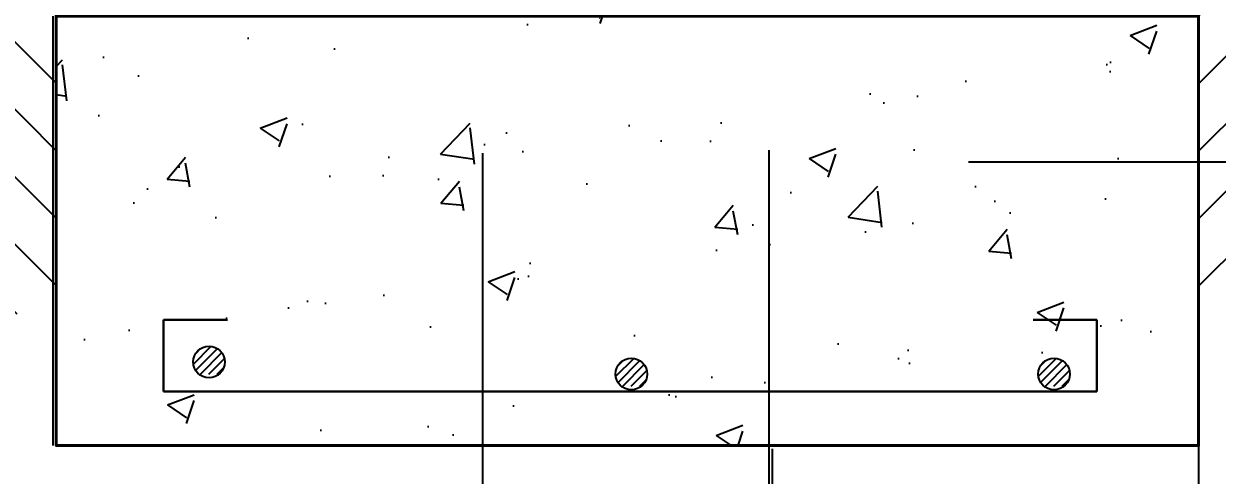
# Model space of a CAD drawing. Header units: inches. Extents: x 8351 to 42256, y 21052 to 33437.
# Drawn here: x 35198.11 to 35223.11, y 32983.29 to 32992.74 of the extents above; entities that cross this region are included whole.
import ezdxf

# ---------------------------------------------------------------- set-up
doc = ezdxf.new("R2010")
doc.units = ezdxf.units.IN
doc.header["$MEASUREMENT"] = 0
doc.styles.add('AEP', font='swisscl.ttf')
doc.dimstyles.new('IB-1', dxfattribs={"dimscale": 46, "dimtxt": 0.18, "dimasz": 0.1, "dimexe": 0.15, "dimexo": 0.0625, "dimgap": 0.09, "dimtad": 1, "dimdec": 0, "dimzin": 0, "dimdsep": 46, "dimlunit": 4, "dimtxsty": 'AEP', "dimblk": 'ARCHTICK', "dimcen": 0.09, "dimdle": 0.15, "dimclrd": 8, "dimclre": 8, "dimadec": 0, "dimazin": 0, "dimtfac": 1, "dimtdec": 0, "dimtix": 1, "dimtmove": 2, "dimatfit": 3, "dimfxl": 1, "dimtolj": 1, "dimtzin": 0, "dimarcsym": 0})

# ---------------------------------------------------------------- blocks, each defined once
blk = doc.blocks.new('_ArchTick')
at = {"color": 0, "linetype": 'ByBlock', "const_width": 0.15}
blk.add_lwpolyline([(-0.5, -0.5), (0.5, 0.5)], dxfattribs=at)
blk = doc.blocks.new('*D128')
at = {"color": 8, "lineweight": -2, "transparency": 16777216}
for p, q in [((35207.72026242271, 32983.84126901464), (35207.72026242271, 32966.25185565286)), ((35201.03807581358, 32975.976370577), (35201.03807581358, 32966.25185565286)), ((35201.03807581358, 32973.15185565286), (35196.43807581358, 32973.15185565286)), ((35201.03807581358, 32973.15185565286), (35207.72026242271, 32973.15185565286)), ((35207.72026242271, 32973.15185565286), (35212.32026242271, 32973.15185565286))]:
    blk.add_line(p, q, dxfattribs=at)
at = {"layer": 'Defpoints', "color": 0, "transparency": 16777216}
for p in [(35207.72026242271, 32986.71626901464), (35201.03807581358, 32978.851370577), (35207.72026242271, 32973.15185565286)]:
    blk.add_point(p, dxfattribs=at)
at = {"color": 8, "lineweight": -2, "transparency": 16777216, "xscale": 4.600000000000001, "yscale": 4.600000000000001, "zscale": 4.600000000000001}
blk.add_blockref('_ArchTick', (35201.03807581358, 32973.15185565286), dxfattribs=at)
at = {"color": 8, "lineweight": -2, "transparency": 16777216, "xscale": 4.600000000000001, "yscale": 4.600000000000001, "zscale": 4.600000000000001, "rotation": 180}
blk.add_blockref('_ArchTick', (35207.72026242271, 32973.15185565286), dxfattribs=at)
at = {"color": 0, "transparency": 16777216, "insert": (35204.37916911815, 32979.64460794644), "char_height": 4.600000000000001, "attachment_point": 5, "style": 'AEP'}
blk.add_mtext('\\A1;9"', dxfattribs=at)
blk = doc.blocks.new('*D129')
at = {"color": 8, "lineweight": -2, "transparency": 16777216}
for p, q in [((35207.72026242271, 32983.84126901464), (35207.72026242271, 32966.25185565286)), ((35213.79001965888, 32983.84126901464), (35213.79001965888, 32966.25185565286)), ((35207.72026242271, 32973.15185565286), (35203.12026242272, 32973.15185565286)), ((35207.72026242271, 32973.15185565286), (35213.79001965888, 32973.15185565286)), ((35213.79001965888, 32973.15185565286), (35218.39001965888, 32973.15185565286))]:
    blk.add_line(p, q, dxfattribs=at)
at = {"layer": 'Defpoints', "color": 0, "transparency": 16777216}
for p in [(35207.72026242271, 32986.71626901464), (35213.79001965888, 32986.71626901464), (35213.79001965888, 32973.15185565286)]:
    blk.add_point(p, dxfattribs=at)
at = {"color": 8, "lineweight": -2, "transparency": 16777216, "xscale": 4.600000000000001, "yscale": 4.600000000000001, "zscale": 4.600000000000001}
blk.add_blockref('_ArchTick', (35207.72026242271, 32973.15185565286), dxfattribs=at)
at = {"color": 8, "lineweight": -2, "transparency": 16777216, "xscale": 4.600000000000001, "yscale": 4.600000000000001, "zscale": 4.600000000000001, "rotation": 180}
blk.add_blockref('_ArchTick', (35213.79001965888, 32973.15185565286), dxfattribs=at)
at = {"color": 0, "transparency": 16777216, "insert": (35210.7551410408, 32979.64762236321), "char_height": 4.600000000000001, "attachment_point": 5, "style": 'AEP'}
blk.add_mtext('\\A1;6"', dxfattribs=at)
blk = doc.blocks.new('*D104')
at = {"color": 8, "lineweight": -2, "transparency": 16777216}
for p, q in [((35213.79001965888, 32983.84126901464), (35213.79001965888, 32966.25185565286)), ((35220.59159077939, 32975.976370577), (35220.59159077939, 32966.25185565286)), ((35213.79001965888, 32973.15185565286), (35209.19001965888, 32973.15185565286)), ((35213.79001965888, 32973.15185565286), (35220.59159077939, 32973.15185565286)), ((35220.59159077939, 32973.15185565286), (35225.19159077939, 32973.15185565286))]:
    blk.add_line(p, q, dxfattribs=at)
at = {"layer": 'Defpoints', "color": 0, "transparency": 16777216}
for p in [(35213.79001965888, 32986.71626901464), (35220.59159077939, 32978.851370577), (35220.59159077939, 32973.15185565286)]:
    blk.add_point(p, dxfattribs=at)
at = {"color": 8, "lineweight": -2, "transparency": 16777216, "xscale": 4.600000000000001, "yscale": 4.600000000000001, "zscale": 4.600000000000001}
blk.add_blockref('_ArchTick', (35213.79001965888, 32973.15185565286), dxfattribs=at)
at = {"color": 8, "lineweight": -2, "transparency": 16777216, "xscale": 4.600000000000001, "yscale": 4.600000000000001, "zscale": 4.600000000000001, "rotation": 180}
blk.add_blockref('_ArchTick', (35220.59159077939, 32973.15185565286), dxfattribs=at)
at = {"color": 0, "transparency": 16777216, "insert": (35217.19080521914, 32979.64460794644), "char_height": 4.600000000000001, "attachment_point": 5, "style": 'AEP'}
blk.add_mtext('\\A1;9"', dxfattribs=at)
blk = doc.blocks.new('*D116')
at = {"color": 8, "lineweight": -2, "transparency": 16777216}
for p, q in [((35207.72026242271, 32990.03331243742), (35207.72026242271, 32958.43893752427)), ((35198.72026242271, 32981.03331243742), (35198.72026242271, 32958.43893752427)), ((35198.72026242271, 32965.33893752427), (35194.12026242272, 32965.33893752427)), ((35198.72026242271, 32965.33893752427), (35207.72026242271, 32965.33893752427)), ((35207.72026242271, 32965.33893752427), (35212.32026242271, 32965.33893752427))]:
    blk.add_line(p, q, dxfattribs=at)
at = {"layer": 'Defpoints', "color": 0, "transparency": 16777216}
for p in [(35207.72026242271, 32992.90831243742), (35198.72026242271, 32983.90831243742), (35207.72026242271, 32965.33893752427)]:
    blk.add_point(p, dxfattribs=at)
at = {"color": 8, "lineweight": -2, "transparency": 16777216, "xscale": 4.600000000000001, "yscale": 4.600000000000001, "zscale": 4.600000000000001}
blk.add_blockref('_ArchTick', (35198.72026242271, 32965.33893752427), dxfattribs=at)
at = {"color": 8, "lineweight": -2, "transparency": 16777216, "xscale": 4.600000000000001, "yscale": 4.600000000000001, "zscale": 4.600000000000001, "rotation": 180}
blk.add_blockref('_ArchTick', (35207.72026242271, 32965.33893752427), dxfattribs=at)
at = {"color": 0, "transparency": 16777216, "insert": (35203.22026242271, 32971.83470423462), "char_height": 4.600000000000001, "attachment_point": 5, "style": 'AEP'}
blk.add_mtext('\\A1;10"', dxfattribs=at)
blk = doc.blocks.new('*D117')
at = {"color": 8, "lineweight": -2, "transparency": 16777216}
for p, q in [((35207.72026242271, 32990.03331243742), (35207.72026242271, 32958.43893752427)), ((35213.72026242271, 32990.09645635012), (35213.72026242271, 32958.43893752427)), ((35207.72026242271, 32965.33893752427), (35203.12026242272, 32965.33893752427)), ((35207.72026242271, 32965.33893752427), (35213.72026242271, 32965.33893752427)), ((35213.72026242271, 32965.33893752427), (35218.32026242271, 32965.33893752427))]:
    blk.add_line(p, q, dxfattribs=at)
at = {"layer": 'Defpoints', "color": 0, "transparency": 16777216}
for p in [(35213.72026242271, 32992.97145635012), (35207.72026242271, 32992.90831243742), (35213.72026242271, 32965.33893752427)]:
    blk.add_point(p, dxfattribs=at)
at = {"color": 8, "lineweight": -2, "transparency": 16777216, "xscale": 4.600000000000001, "yscale": 4.600000000000001, "zscale": 4.600000000000001}
blk.add_blockref('_ArchTick', (35207.72026242271, 32965.33893752427), dxfattribs=at)
at = {"color": 8, "lineweight": -2, "transparency": 16777216, "xscale": 4.600000000000001, "yscale": 4.600000000000001, "zscale": 4.600000000000001, "rotation": 180}
blk.add_blockref('_ArchTick', (35213.72026242271, 32965.33893752427), dxfattribs=at)
at = {"color": 0, "transparency": 16777216, "insert": (35210.72026242271, 32971.83470423462), "char_height": 4.600000000000001, "attachment_point": 5, "style": 'AEP'}
blk.add_mtext('\\A1;6"', dxfattribs=at)
blk = doc.blocks.new('*D118')
at = {"color": 8, "lineweight": -2, "transparency": 16777216}
for p, q in [((35213.72026242271, 32990.09645635012), (35213.72026242271, 32958.43893752427)), ((35222.72026242271, 32990.03331243742), (35222.72026242271, 32958.43893752427)), ((35213.72026242271, 32965.33893752427), (35209.12026242272, 32965.33893752427)), ((35213.72026242271, 32965.33893752427), (35222.72026242271, 32965.33893752427)), ((35222.72026242271, 32965.33893752427), (35227.32026242271, 32965.33893752427))]:
    blk.add_line(p, q, dxfattribs=at)
at = {"layer": 'Defpoints', "color": 0, "transparency": 16777216}
for p in [(35213.72026242271, 32992.97145635012), (35222.72026242271, 32992.90831243742), (35222.72026242271, 32965.33893752427)]:
    blk.add_point(p, dxfattribs=at)
at = {"color": 8, "lineweight": -2, "transparency": 16777216, "xscale": 4.600000000000001, "yscale": 4.600000000000001, "zscale": 4.600000000000001}
blk.add_blockref('_ArchTick', (35213.72026242271, 32965.33893752427), dxfattribs=at)
at = {"color": 8, "lineweight": -2, "transparency": 16777216, "xscale": 4.600000000000001, "yscale": 4.600000000000001, "zscale": 4.600000000000001, "rotation": 180}
blk.add_blockref('_ArchTick', (35222.72026242271, 32965.33893752427), dxfattribs=at)
at = {"color": 0, "transparency": 16777216, "insert": (35218.22026242271, 32971.83470423462), "char_height": 4.600000000000001, "attachment_point": 5, "style": 'AEP'}
blk.add_mtext('\\A1;10"', dxfattribs=at)
blk = doc.blocks.new('*D119')
at = {"color": 8, "lineweight": -2, "transparency": 16777216}
for p, q in [((35198.79001965795, 32981.03331243742), (35198.79001965795, 32950.68501446299)), ((35222.72026242271, 32981.03331243742), (35222.72026242271, 32950.68501446299)), ((35191.89001965795, 32957.58501446299), (35229.62026242272, 32957.58501446299))]:
    blk.add_line(p, q, dxfattribs=at)
at = {"layer": 'Defpoints', "color": 0, "transparency": 16777216}
for p in [(35198.79001965795, 32983.90831243742), (35222.72026242271, 32983.90831243742), (35222.72026242271, 32957.58501446299)]:
    blk.add_point(p, dxfattribs=at)
at = {"color": 8, "lineweight": -2, "transparency": 16777216, "xscale": 4.600000000000001, "yscale": 4.600000000000001, "zscale": 4.600000000000001, "rotation": 180}
blk.add_blockref('_ArchTick', (35198.79001965795, 32957.58501446299), dxfattribs=at)
at = {"color": 8, "lineweight": -2, "transparency": 16777216, "xscale": 4.600000000000001, "yscale": 4.600000000000001, "zscale": 4.600000000000001}
blk.add_blockref('_ArchTick', (35222.72026242271, 32957.58501446299), dxfattribs=at)
at = {"color": 0, "transparency": 16777216, "insert": (35210.75514104033, 32964.03405771332), "char_height": 4.600000000000001, "attachment_point": 5, "style": 'AEP'}
blk.add_mtext("\\A1;2'-2''", dxfattribs=at)

msp = doc.modelspace()

# ---------------------------------------------------------------- hatches: boundary and pattern name
h = msp.add_hatch()
h.set_pattern_fill('AR-PARQ1', color=8, scale=0.5, angle=45, style=0)
h.set_pattern_definition([(45.00000000000001, (44222.10251965888, 101542.0333124374), (8.485281374238571, 8.881784197001252e-16), [6, -6]), (45.00000000000001, (44221.39541287769, 101542.7404192186), (8.485281374238571, 8.881784197001252e-16), [6, -6]), (45.00000000000001, (44220.6883060965, 101543.4475259998), (8.485281374238571, 8.881784197001252e-16), [6, -6]), (45.00000000000001, (44219.98119931531, 101544.154632781), (8.485281374238571, 8.881784197001252e-16), [6, -6]), (45.00000000000001, (44219.27409253411, 101544.8617395622), (8.485281374238571, 8.881784197001252e-16), [6, -6]), (45.00000000000001, (44218.56698575292, 101545.5688463434), (8.485281374238571, 8.881784197001252e-16), [6, -6]), (45.00000000000001, (44217.85987897173, 101546.2759531246), (8.485281374238571, 8.881784197001252e-16), [6, -6]), (135, (44226.34516034603, 101546.2759531246), (-8.485281374238571, -8.881784197001252e-16), [6, -6]), (135, (44227.05226712723, 101546.9830599058), (-8.485281374238571, -8.881784197001252e-16), [6, -6]), (135, (44227.75937390842, 101547.690166687), (-8.485281374238571, -8.881784197001252e-16), [6, -6]), (135, (44228.46648068961, 101548.3972734682), (-8.485281374238571, -8.881784197001252e-16), [6, -6]), (135, (44229.1735874708, 101549.1043802494), (-8.485281374238571, -8.881784197001252e-16), [6, -6]), (135, (44229.880694252, 101549.8114870306), (-8.485281374238571, -8.881784197001252e-16), [6, -6]), (135, (44230.58780103319, 101550.5185938118), (-8.485281374238571, -8.881784197001252e-16), [6, -6])])
h.paths.add_polyline_path([(35190.91501965888, 33013.47081243742), (35198.79001965888, 33013.47081243742), (35198.79001965888, 32986.65831243742), (35190.91501965888, 32986.65831243742)])
h = msp.add_hatch()
h.set_pattern_fill('AR-PARQ1', color=8, scale=0.5, angle=45, style=0)
h.set_pattern_definition([(135, (26199.40776242271, 101542.0333124374), (-8.485281374238571, 8.881784197001252e-16), [6, -6]), (135, (26200.11486920391, 101542.7404192186), (-8.485281374238571, 8.881784197001252e-16), [6, -6]), (135, (26200.8219759851, 101543.4475259998), (-8.485281374238571, 8.881784197001252e-16), [6, -6]), (135, (26201.52908276629, 101544.154632781), (-8.485281374238571, 8.881784197001252e-16), [6, -6]), (135, (26202.23618954748, 101544.8617395622), (-8.485281374238571, 8.881784197001252e-16), [6, -6]), (135, (26202.94329632867, 101545.5688463434), (-8.485281374238571, 8.881784197001252e-16), [6, -6]), (135, (26203.65040310987, 101546.2759531246), (-8.485281374238571, 8.881784197001252e-16), [6, -6]), (45, (26195.16512173556, 101546.2759531246), (8.485281374238571, -8.881784197001252e-16), [6, -6]), (45, (26194.45801495437, 101546.9830599058), (8.485281374238571, -8.881784197001252e-16), [6, -6]), (45, (26193.75090817318, 101547.690166687), (8.485281374238571, -8.881784197001252e-16), [6, -6]), (45, (26193.04380139198, 101548.3972734682), (8.485281374238571, -8.881784197001252e-16), [6, -6]), (45, (26192.33669461079, 101549.1043802494), (8.485281374238571, -8.881784197001252e-16), [6, -6]), (45, (26191.6295878296, 101549.8114870306), (8.485281374238571, -8.881784197001252e-16), [6, -6]), (45, (26190.92248104841, 101550.5185938118), (8.485281374238571, -8.881784197001252e-16), [6, -6])])
h.paths.add_polyline_path([(35230.59526242271, 33013.47081243742), (35222.72026242271, 33013.47081243742), (35222.72026242271, 32986.65831243742), (35230.59526242271, 32986.65831243742)])
h = msp.add_hatch()
h.set_pattern_fill('AR-CONC', color=8, scale=0.8, style=0)
h.set_pattern_definition([(49.99999999999999, (-121511.1280406737, 31241.80309804791), (5.738081460806028, -0.5020170798607609), [0.6000000000000001, -6.600000000000001]), (355, (-121511.1280406737, 31241.80309804791), (-1.110010668904, 6.017537069600095), [0.48, -5.28]), (100.4514, (-121510.6498672334, 31241.76126332797), (4.628075053712172, 5.515516336487629), [0.5099215199999924, -5.609136895999938]), (46.18420000000002, (-121511.1280406737, 31243.40309804801), (8.537928389005156, -1.324152114632145), [0.8999999999999956, -9.89999999999993]), (96.63559999999998, (-121510.4165467131, 31243.29275159195), (7.477301644389627, 7.792942967203534), [0.7648823039999941, -8.413703999999907]), (351.1842, (-121511.1280406737, 31243.40309804801), (7.477295561069018, 7.792948807402597), [0.7200000000000001, -7.920000000000001]), (21, (-121510.3280406729, 31243.0030980481), (4.775256416947694, -3.220951125322711), [0.6000000000000001, -6.600000000000001]), (326.0000000000001, (-121510.3280406729, 31243.0030980481), (1.946522655372654, 5.801200360374825), [0.48, -5.28]), (71.4514, (-121509.9301028089, 31242.7346852001), (6.72178102865192, 2.580243973679619), [0.5099215200000001, -5.609136896]), (37.50000000000001, (-121511.1280406737, 31241.80309804791), (0.09727884253832536, 2.663150830650492), [0, -5.216, 0, -5.36, 0, -5.300000000000001]), (7.499999999999999, (-121511.1280406737, 31241.80309804791), (2.104556299537189, 3.155293695058882), [0, -3.056, 0, -5.096, 0, -2.02]), (327.5, (-121512.9120406737, 31241.80309804791), (4.270579489379273, -0.1804389738750384), [0, -2, 0, -6.24, 0, -8.28]), (317.5, (-121513.7120406735, 31241.80309804791), (4.66548935473909, 0.8008398586585411), [0, -2.6, 0, -4.144, 0, -5.88])])
edge = h.paths.add_edge_path()
edge.add_line((35222.72026242271, 32983.90831243742), (35222.72026242271, 32992.90831243742))
edge.add_line((35222.72026242271, 32992.90831243742), (35213.35986637559, 32992.90831243742))
edge.add_spline(control_points=[(35213.35986637559, 32992.90831243742), (35213.28891810078, 32992.90190217533), (35213.21805221357, 32992.90084665065), (35213.14731743608, 32992.90831243742)], knot_values=[5.468446856196307, 5.468446856196307, 5.468446856196307, 5.468446856196307, 5.682645937163325, 5.682645937464558, 5.682645937464558, 5.682645937464558], degree=3, periodic=0)
edge.add_spline(control_points=[(35212.12548960794, 32992.90831243742), (35211.92769627415, 32992.87614477269), (35211.72666659627, 32992.89975265443), (35211.52588403646, 32992.90831243742)], knot_values=[3.830591787229998, 3.830591787229998, 3.830591787229998, 3.830591787234377, 4.430197358945813, 4.43019735895327, 4.43019735895327, 4.43019735895327], degree=3, periodic=0)
edge.add_line((35211.52588403646, 32992.90831243742), (35211.10107205578, 32992.90831243742))
edge.add_spline(control_points=[(35211.10107205578, 32992.90831243742), (35210.65553074379, 32992.89386812533), (35210.21144292925, 32992.84837612213), (35209.76953938186, 32992.90831243742)], knot_values=[2.074247133451844, 2.074247133451844, 2.074247133451844, 2.074247133451844, 3.407322677659142, 3.407322677662319, 3.407322677662319, 3.407322677662319], degree=3, periodic=0)
edge.add_spline(control_points=[(35208.19869770252, 32992.90831243742), (35208.43579727739, 32992.89982013433), (35208.96147413321, 32993.09884880978), (35209.48477178581, 32992.94693607028), (35209.76953938186, 32992.90831243742)], knot_values=[0.4905884110621325, 0.4905884110621325, 0.4905884110621325, 0.4905884110890456, 1.215198317692988, 2.074247133451844, 2.074247133451844, 2.074247133451844, 2.074247133455021], degree=3, periodic=0)
edge.add_line((35209.76953938186, 32992.90831243742), (35198.79001965795, 32992.90831243742))
edge.add_line((35198.79001965888, 32992.90831243742), (35198.79001965888, 32983.90831243742))
edge.add_line((35198.79001965888, 32983.90831243742), (35222.72026242365, 32983.90831243742))
h = msp.add_hatch()
h.set_pattern_fill('ANSI31', color=1, style=0)
h.set_pattern_definition([(45, (-121511.1280406737, 31242.16608989501), (-0.08838834764831843, 0.08838834764831845), [])])
h.paths.add_polyline_path([(35202.32381832183, 32985.65914736904, 1), (35201.66031872996, 32985.65914736904, 0.2199878270153865), (35201.77717401602, 32985.40640584735), (35202.20696303577, 32985.40640584735, 0.2199878270153865)])
h = msp.add_hatch()
h.set_pattern_fill('ANSI31', color=1, style=0)
h.set_pattern_definition([(45, (-121502.2790673119, 31241.91334837332), (-0.08838834764831843, 0.08838834764831845), [])])
h.paths.add_polyline_path([(35211.1727916836, 32985.40640584735, 1), (35210.50929209173, 32985.40640584735, 0.2199878270153865), (35210.62614737779, 32985.15366432565), (35211.05593639661, 32985.15366432565, 0.2199878270153865)])
h = msp.add_hatch()
h.set_pattern_fill('ANSI31', color=1, style=0)
h.set_pattern_definition([(45, (-121493.4262817916, 31241.91334837332), (-0.08838834764831843, 0.08838834764831845), [])])
h.paths.add_polyline_path([(35220.02557720386, 32985.40640584735, 1), (35219.36207761199, 32985.40640584735, 0.2199878270153865), (35219.47893289805, 32985.15366432565), (35219.90872191687, 32985.15366432565, 0.2199878270153865)])

# ---------------------------------------------------------------- linework, layer by layer
at = {"color": 7}
for p, q in [((35198.72026242271, 32992.90831243742), (35198.72026242271, 32983.90831243742)), ((35222.72026242271, 32992.90831243742), (35222.72026242271, 32983.90831243742))]:
    msp.add_line(p, q, dxfattribs=at)
at = {"color": 8}
msp.add_line((35217.90418830563, 32989.84901067318), (35235.15418830563, 32989.84901067318), dxfattribs=at)
at = {"color": 6, "lineweight": 30}
for p, q in [((35202.37709655382, 32986.54372165474), (35201.03807581358, 32986.54372165474)), ((35201.03807581358, 32986.54372165474), (35201.03807581358, 32985.04341399978)), ((35219.25257003915, 32986.54372165474), (35220.59159077939, 32986.54372165474)), ((35220.59159077939, 32985.04341399978), (35220.59159077939, 32986.54372165474)), ((35220.59159077939, 32986.54372165474), (35220.59159077939, 32985.04341399978)), ((35201.03807581358, 32985.04341399978), (35220.59159077939, 32985.04341399978))]:
    msp.add_line(p, q, dxfattribs=at)
at = {"color": 7, "lineweight": 40}
msp.add_lwpolyline([(35198.79001965888, 32992.90831243742), (35222.72026242271, 32992.90831243742), (35222.72026242271, 32983.90831243742), (35198.79001965888, 32983.90831243742)], close=True, dxfattribs=at)
at = {"color": 1}
for centre in [(35201.99206852589, 32985.65914736904), (35210.84104188767, 32985.40640584735), (35219.69382740792, 32985.40640584735)]:
    msp.add_circle(centre, 0.331749795761425, dxfattribs=at)

# ---------------------------------------------------------------- dimensions: what is measured, and where the dimension line sits
for base, p1, p2, picture, middle in [((35213.72026242271, 32965.33893752427), (35207.72026242271, 32992.90831243742), (35213.72026242271, 32992.97145635012), '*D117', (35210.72026242271, 32971.83470423462)), ((35213.79001965888, 32973.15185565286), (35207.72026242271, 32986.71626901464), (35213.79001965888, 32986.71626901464), '*D129', (35210.7551410408, 32979.64762236321))]:
    dim = msp.add_linear_dim(base=base, p1=p1, p2=p2, dimstyle='IB-1', override={"dimtxt": 0.1})
    dim.commit()
    dim.dimension.update_dxf_attribs({"geometry": picture, "text_midpoint": middle})
for base, p1, p2, text, picture, middle in [((35222.72026242271, 32965.33893752427), (35213.72026242271, 32992.97145635012), (35222.72026242271, 32992.90831243742), '10"', '*D118', (35218.22026242271, 32971.83470423462)), ((35207.72026242271, 32965.33893752427), (35198.72026242271, 32983.90831243742), (35207.72026242271, 32992.90831243742), '10"', '*D116', (35203.22026242271, 32971.83470423462)), ((35207.72026242271, 32973.15185565286), (35201.03807581358, 32978.851370577), (35207.72026242271, 32986.71626901464), '9"', '*D128', (35204.37916911815, 32979.64460794644)), ((35220.59159077939, 32973.15185565286), (35213.79001965888, 32986.71626901464), (35220.59159077939, 32978.851370577), '9"', '*D104', (35217.19080521914, 32979.64460794644)), ((35222.72026242271, 32957.58501446299), (35198.79001965795, 32983.90831243742), (35222.72026242271, 32983.90831243742), "2'-2''", '*D119', (35210.75514104033, 32964.03405771332))]:
    dim = msp.add_linear_dim(base=base, p1=p1, p2=p2, text=text, dimstyle='IB-1', override={"dimtxt": 0.1})
    dim.commit()
    dim.dimension.update_dxf_attribs({"geometry": picture, "text_midpoint": middle})

doc.saveas('drawing.dxf')
